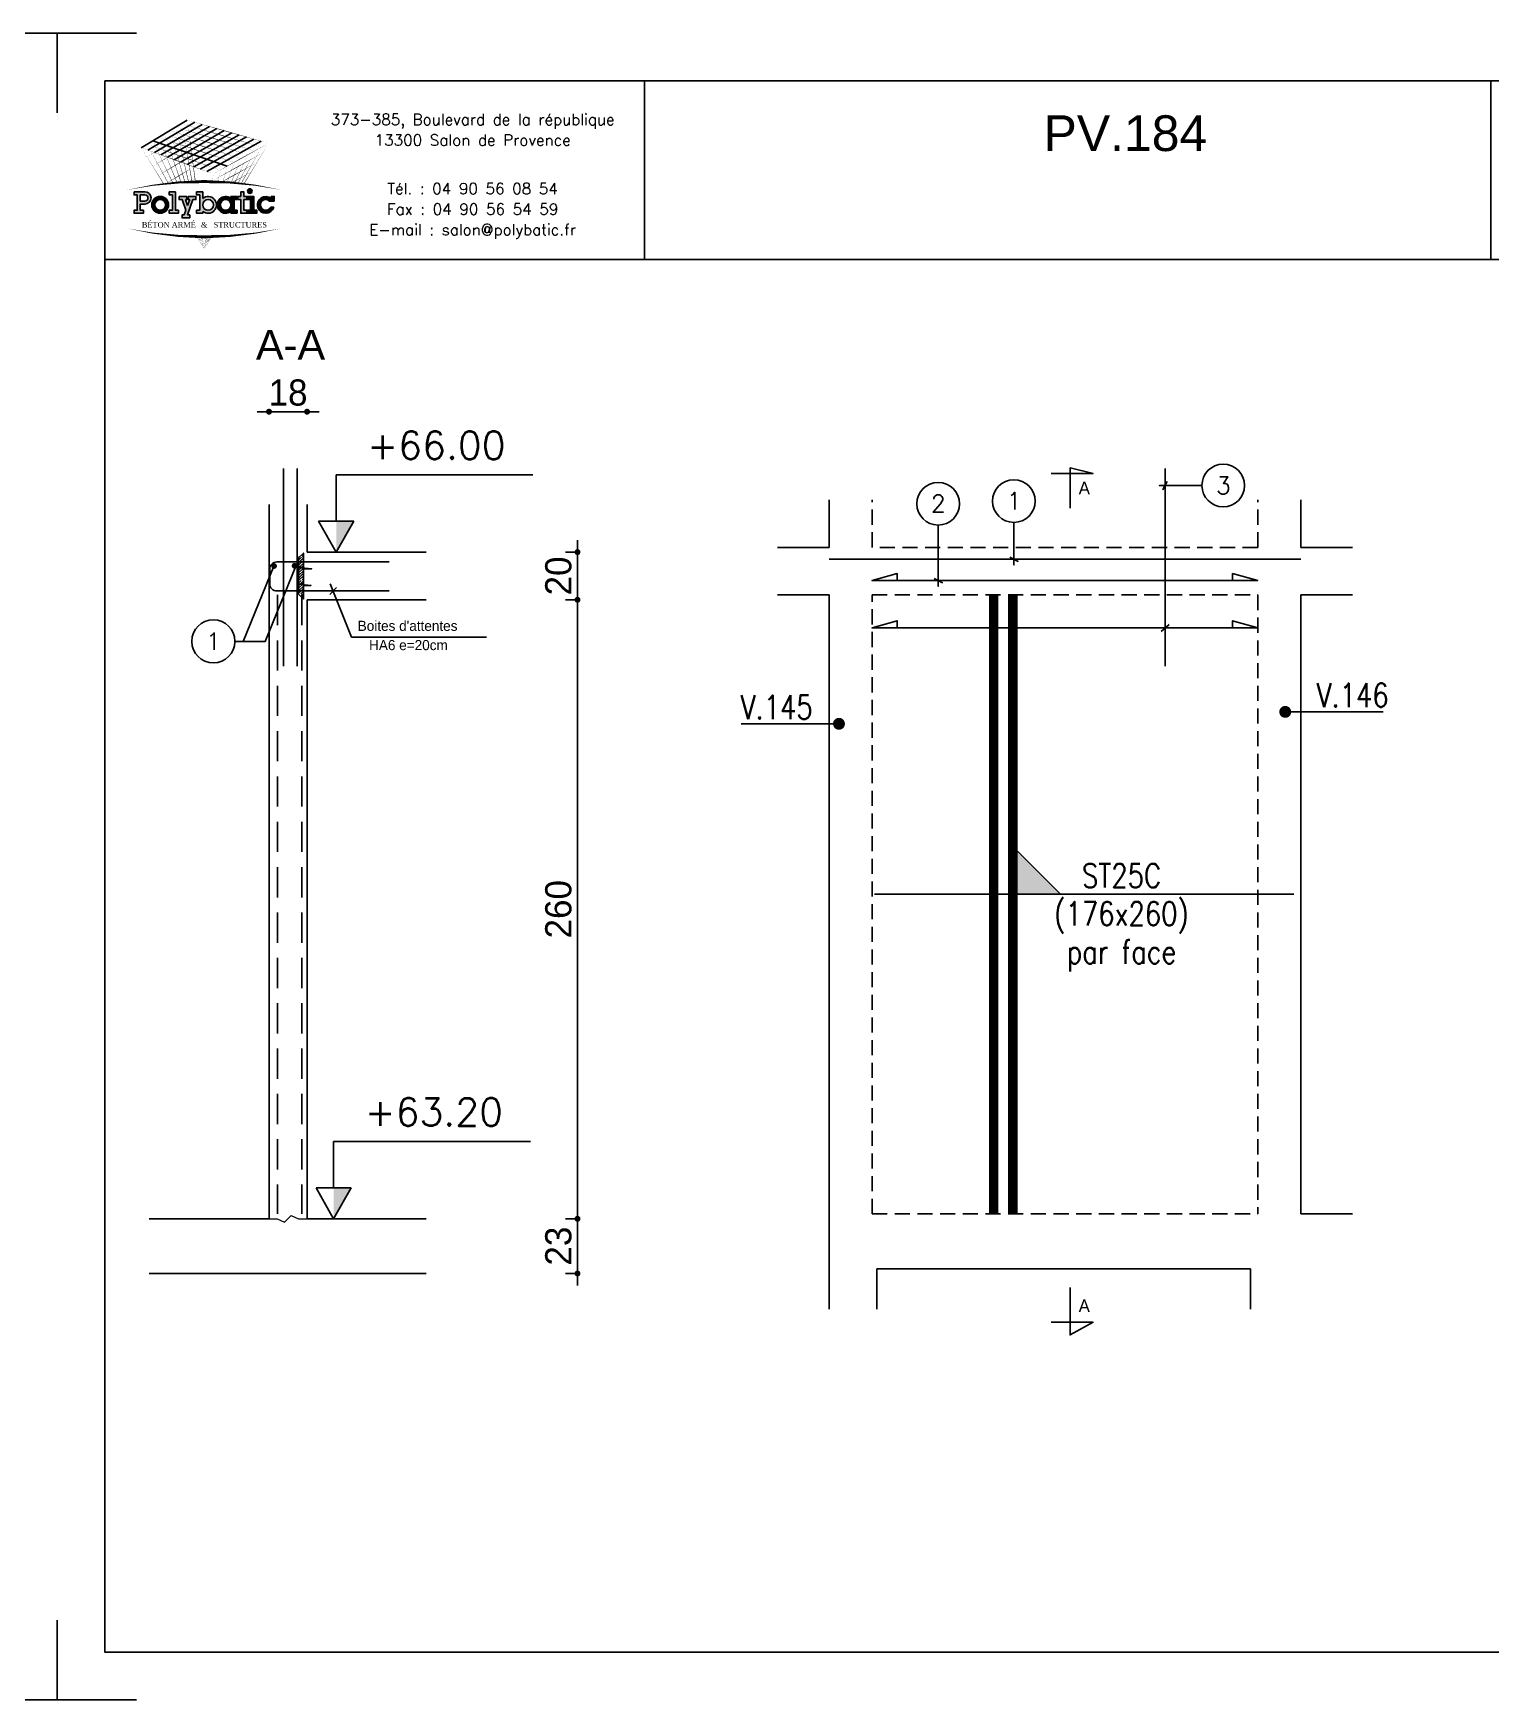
# Model space of a CAD drawing. Header units: metres. Extents: x -5618 to 118954, y -306 to 4637.
# Drawn here: x 95697 to 96309, y 894 to 1594 of the extents above; entities that cross this region are included whole.
import ezdxf
from ezdxf.enums import TextEntityAlignment as Align

# ---------------------------------------------------------------- set-up
doc = ezdxf.new("R2010")
doc.units = ezdxf.units.M
doc.linetypes.add('CACHE', pattern=[9.525, 6.35, -3.175])
doc.linetypes.add('CACHEX2', pattern=[19.05, 12.7, -6.35])
for name, color, linetype in [('COTATION', 1, 'Continuous'), ('GO-CARTOUCHE', 7, 'Continuous'), ('GO-FER-HA', 140, 'Continuous'), ('GO-TEXTE', 9, 'Continuous'), ('K_ENT_M_Building_V.76', 7, 'Continuous'), ('STR_COTATION', 1, 'Continuous'), ('STR_STA', 30, 'Continuous'), ('STR_TS', 22, 'Continuous'), ('STR_TS_TXT', 7, 'Continuous'), ('STR_VOI-POT', 6, 'Continuous')]:
    doc.layers.add(name, color=color, linetype=linetype)
doc.layers.add('Kofragna_forma', color=7, linetype='Continuous', lineweight=70)
doc.styles.add('ARIAL', font='ARIAL.TTF')
doc.styles.add('GrDimensions', font='simplex.shx')
doc.styles.add('Lucida', font='LSANSI.TTF')
doc.styles.add('POLYBATIC', font='TIMES.TTF')
doc.styles.add('schéma', font='simplex.shx')
doc.styles.add('TEXTE', font='romans.shx')
doc.styles.add('TEXTE TS', font='romans.shx', dxfattribs={"width": 0.7, "oblique": 15})
doc.styles.add('TEXTEBA', font='ARIAL.TTF')
doc.dimstyles.new('COUPE-20', dxfattribs={"dimscale": 0.5, "dimtxt": 22, "dimasz": 5, "dimexe": 0.05, "dimexo": 0, "dimgap": 5, "dimtad": 1, "dimdec": 0, "dimdsep": 46, "dimtxsty": 'Standard', "dimblk1": 'DOT', "dimblk2": 'DOT', "dimsah": 1, "dimcen": 0, "dimdle": 150, "dimclrd": 1, "dimclre": 1, "dimclrt": 7, "dimadec": 0, "dimazin": 0, "dimtfac": 1, "dimtdec": 0, "dimtix": 1, "dimtmove": 2, "dimatfit": 3, "dimldrblk": 'DOT', "dimfxl": 0, "dimtvp": 1, "dimtolj": 1, "dimtzin": 0, "dimarcsym": 0})

# ---------------------------------------------------------------- blocks, each defined once
blk = doc.blocks.new('A$C492E529B')
h = blk.add_hatch(color=256)
h.paths.add_polyline_path([(-1.983, 0.1), (-2.083, 0.1), (-2.083, 0.3), (-1.933, 0.3, 1), (-1.933, 0.7), (-2.283, 0.7), (-2.283, 0.6), (-2.183, 0.6), (-2.183, 0.1), (-2.283, 0.1), (-2.283, 0), (-1.983, 0)])
h.paths.add_polyline_path([(-2.083, 0.4), (-2.083, 0.6), (-1.933, 0.6, -1), (-1.933, 0.4)], flags=16)
h = blk.add_hatch(color=256)
h.paths.add_polyline_path([(-1.158, 0.275, 1), (-1.708, 0.275, 1)])
h.paths.add_polyline_path([(-1.608, 0.275, -1), (-1.258, 0.275, -1)], flags=16)
for color, points in [(256, [(-0.938, 0.7), (-1.138, 0.7), (-1.138, 0.6), (-1.038, 0.6), (-1.038, 0.1), (-1.138, 0.1), (-1.138, 0), (-0.838, 0), (-0.838, 0.1), (-0.938, 0.1)]), (256, [(-0.367, 0.45), (-0.268, 0.45), (-0.268, 0.55), (-0.523, 0.55), (-0.523, 0.45), (-0.473, 0.45), (-0.543, 0.253), (-0.612, 0.45), (-0.562, 0.45), (-0.562, 0.55), (-0.818, 0.55), (-0.818, 0.45), (-0.718, 0.45), (-0.595, 0.101), (-0.648, -0.05), (-0.718, -0.05), (-0.718, -0.15), (-0.468, -0.15), (-0.468, -0.05), (-0.543, -0.05)]), (256, [(1.393, 0.55), (1.292, 0.55), (1.292, 0.7), (1.193, 0.7), (1.193, 0.55), (1.093, 0.55), (1.093, 0.45), (1.193, 0.45), (1.193, 0), (1.393, 0), (1.393, 0.1), (1.292, 0.1), (1.292, 0.45), (1.393, 0.45)]), (140, [(1.413, 0.725, 1), (1.563, 0.725, 1)]), (256, [(1.613, 0.55), (1.413, 0.55), (1.413, 0.45), (1.513, 0.45), (1.513, 0.1), (1.413, 0.1), (1.413, 0), (1.712, 0), (1.712, 0.1), (1.613, 0.1)]), (256, [(2.13, 0.4), (2.283, 0.4), (2.283, 0.55), (2.183, 0.55), (2.183, 0.487, 3.359496), (2.272, 0.2), (2.166, 0.2, -3.125802)])]:
    blk.add_hatch(color=color).paths.add_polyline_path(points)
h = blk.add_hatch(color=256)
h.paths.add_polyline_path([(-0.047, 0.487), (-0.047, 0.7), (-0.248, 0.7), (-0.248, 0.6), (-0.147, 0.6), (-0.147, 0.1), (-0.248, 0.1), (-0.248, 0), (-0.047, 0), (-0.047, 0.063, 2.12132)])
h.paths.add_polyline_path([(-0.047, 0.275, -1), (0.303, 0.275, -1)], flags=16)
h = blk.add_hatch(color=256)
h.paths.add_polyline_path([(1.073, 0.1), (0.973, 0.1), (0.973, 0.45), (1.073, 0.45), (1.073, 0.55), (0.873, 0.55), (0.873, 0.487, 2.12132), (0.873, 0.063), (0.873, 0), (1.073, 0)])
h.paths.add_polyline_path([(0.523, 0.275, -1), (0.873, 0.275, -1)], flags=16)
for p, q in [((0.873, 0.55), (0.873, 0.487)), ((1.073, 0.55), (0.873, 0.55)), ((1.073, 0.45), (1.073, 0.55)), ((-0.595, 0.101), (-0.718, 0.45)), ((-0.648, -0.05), (-0.595, 0.101)), ((-0.543, 0.253), (-0.612, 0.45)), ((-0.543, -0.05), (-0.367, 0.45)), ((-0.543, 0.253), (-0.473, 0.45)), ((0.873, 0.063), (0.873, 0)), ((0.973, 0.1), (0.973, 0.45)), ((0.973, 0.45), (1.073, 0.45)), ((1.073, 0.1), (0.973, 0.1)), ((1.073, 0), (1.073, 0.1)), ((2.166, 0.2), (2.272, 0.2)), ((0.873, 0), (1.073, 0))]:
    blk.add_line(p, q)
for points in [[(-2.283, 0.7), (-1.933, 0.7)], [(-2.283, 0.7), (-2.283, 0.6), (-2.183, 0.6), (-2.183, 0.1), (-2.283, 0.1), (-2.283, 0), (-1.983, 0), (-1.983, 0.1), (-2.083, 0.1), (-2.083, 0.3), (-1.933, 0.3)], [(-2.083, 0.4), (-2.083, 0.6), (-1.933, 0.6)], [(-1.138, 0.7), (-0.938, 0.7), (-0.938, 0.1), (-0.838, 0.1), (-0.838, 0), (-1.138, 0), (-1.138, 0.1), (-1.038, 0.1), (-1.038, 0.6), (-1.138, 0.6), (-1.138, 0.7)], [(-0.818, 0.55), (-0.562, 0.55)], [(-0.818, 0.55), (-0.818, 0.45), (-0.718, 0.45)], [(-0.612, 0.45), (-0.562, 0.45), (-0.562, 0.55)], [(-0.523, 0.55), (-0.268, 0.55), (-0.268, 0.45), (-0.367, 0.45)], [(-0.473, 0.45), (-0.523, 0.45), (-0.523, 0.55)], [(-0.248, 0.7), (-0.248, 0.6), (-0.147, 0.6), (-0.147, 0.1), (-0.248, 0.1), (-0.248, 0), (-0.047, 0), (-0.047, 0.063)], [(-0.047, 0.487), (-0.047, 0.7), (-0.248, 0.7)], [(1.093, 0.55), (1.193, 0.55), (1.193, 0.7), (1.292, 0.7), (1.292, 0.55), (1.393, 0.55), (1.393, 0.45), (1.292, 0.45), (1.292, 0.1), (1.393, 0.1), (1.393, 0), (1.193, 0), (1.193, 0.45), (1.093, 0.45)], [(1.093, 0.45), (1.093, 0.55)], [(1.413, 0.45), (1.413, 0.55), (1.613, 0.55), (1.613, 0.1), (1.712, 0.1), (1.712, 0), (1.413, 0), (1.413, 0.1), (1.513, 0.1), (1.513, 0.45), (1.413, 0.45)], [(2.183, 0.487), (2.183, 0.55), (2.283, 0.55), (2.283, 0.4), (2.13, 0.4)], [(-2.083, 0.4), (-1.933, 0.4)], [(-0.648, -0.05), (-0.718, -0.05), (-0.718, -0.15), (-0.468, -0.15), (-0.468, -0.05), (-0.543, -0.05)]]:
    blk.add_lwpolyline(points)
for centre, radius in [((-1.433, 0.275), 0.275), ((-1.433, 0.275), 0.175), ((0.128, 0.275), 0.175), ((0.698, 0.275), 0.175)]:
    blk.add_circle(centre, radius)
at = {"color": 140}
blk.add_circle((1.488, 0.725), 0.075, dxfattribs=at)
for centre, radius, start, end in [((-1.933, 0.5), 0.2, 270, 90), ((-1.933, 0.5), 0.1, 270, 90), ((0.128, 0.275), 0.275, 230.4788, 129.5212), ((0.698, 0.275), 0.275, 50.4788, 309.5212), ((2.008, 0.275), 0.275, 50.4788, 344.1734), ((2.008, 0.275), 0.175, 45.5847, 334.6231)]:
    blk.add_arc(centre, radius, start, end)
blk = doc.blocks.new('POLYBATIC')
at = {"color": 140}
for p, q in [((-0.43, 3.281), (-1.602, 2.578)), ((-1.435, 2.518), (-0.241, 3.228)), ((-1.268, 2.457), (-0.053, 3.175)), ((0.135, 3.121), (-1.101, 2.397)), ((-0.934, 2.337), (0.323, 3.068)), ((-0.767, 2.276), (0.511, 3.015)), ((-1.309, 2.754), (0.586, 2.109)), ((0.7, 2.962), (-0.6, 2.216)), ((-0.433, 2.156), (0.888, 2.908)), ((1.076, 2.855), (-0.266, 2.095)), ((-0.099, 2.035), (1.264, 2.802)), ((1.452, 2.749), (0.067, 1.974))]:
    blk.add_line(p, q, dxfattribs=at)
for points in [[(-1.016, 2.93, 0.0156, 0, 0), (-0.43, 3.281, 0, 0, 0)], [(-0.391, 2.983, 0, 0.0156, 0), (-0.923, 2.663, 0, 0, 0)], [(0.122, 2.71, 0.0156, 0, 0), (-0.869, 3.018, 0, 0, 0)], [(-0.491, 1.706, 0.0136, 0, 0), (-0.869, 3.018, 0, 0, 0)], [(-0.838, 2.873, 0.0156, 0, 0), (-0.241, 3.228, 0, 0, 0)], [(0.283, 2.803, 0.0156, 0, 0), (-0.723, 3.105, 0, 0, 0)], [(-0.398, 1.71, 0.014, 0, 0), (-0.723, 3.105, 0, 0, 0)], [(-0.661, 2.816, 0.0156, 0, 0), (-0.053, 3.175, 0, 0, 0)], [(0.444, 2.896, 0.0156, 0, 0), (-0.576, 3.193, 0, 0, 0)], [(-0.309, 1.714, 0.0145, 0, 0), (-0.576, 3.193, 0, 0, 0)], [(-0.483, 2.759, 0.0156, 0, 0), (0.135, 3.121, 0, 0, 0)], [(0.605, 2.988, 0.0156, 0, 0), (-0.43, 3.281, 0, 0, 0)], [(-0.225, 1.716, 0.0149, 0, 0), (-0.43, 3.281, 0, 0, 0)], [(-0.305, 2.702, 0.0156, 0, 0), (0.323, 3.068, 0, 0, 0)], [(-0.128, 2.646, 0.0156, 0, 0), (0.511, 3.015, 0, 0, 0)], [(1.641, 2.695, 0, 0.0156, 0), (0.605, 2.988, 0, 0, 0)], [(-1.602, 2.578, 0, 0.0156, 0), (-1.016, 2.93, 0, 0, 0)], [(-0.684, 2.246, 0.0156, 0, 0), (-1.602, 2.578, 0, 0, 0)], [(-1.031, 1.66, 0.0111, 0, 0), (-1.602, 2.578, 0, 0, 0)], [(-1.456, 2.344, 0, 0.0156, 0), (-0.923, 2.663, 0, 0, 0)], [(-0.522, 2.339, 0.0156, 0, 0), (-1.455, 2.666, 0, 0, 0)], [(-0.913, 1.673, 0.0116, 0, 0), (-1.455, 2.666, 0, 0, 0)], [(-1.435, 2.518, 0, 0.0156, 0), (-0.838, 2.873, 0, 0, 0)], [(-0.361, 2.432, 0.0156, 0, 0), (-1.309, 2.754, 0, 0, 0)], [(-0.8, 1.684, 0.0121, 0, 0), (-1.309, 2.754, 0, 0, 0)], [(-1.268, 2.457, 0, 0.0156, 0), (-0.661, 2.816, 0, 0, 0)], [(-0.2, 2.524, 0.0156, 0, 0), (-1.162, 2.842, 0, 0, 0)], [(-0.692, 1.693, 0.0126, 0, 0), (-1.162, 2.842, 0, 0, 0)], [(-1.101, 2.397, 0, 0.0156, 0), (-0.483, 2.759, 0, 0, 0)], [(-0.039, 2.617, 0.0156, 0, 0), (-1.016, 2.93, 0, 0, 0)], [(-0.589, 1.7, 0.0131, 0, 0), (-1.016, 2.93, 0, 0, 0)], [(-0.934, 2.337, 0, 0.0156, 0), (-0.305, 2.702, 0, 0, 0)], [(-0.352, 2.685, 0, 0.0156, 0), (-0.831, 2.397, 0, 0, 0)], [(-0.767, 2.276, 0, 0.0156, 0), (-0.128, 2.646, 0, 0, 0)], [(-0.6, 2.216, 0, 0.0156, 0), (0.05, 2.589, 0, 0, 0)], [(0.937, 2.305, 0, 0.0156, 0), (-0.039, 2.617, 0, 0, 0)], [(0.05, 2.589, 0.0156, 0, 0), (0.7, 2.962, 0, 0, 0)], [(1.113, 2.402, 0, 0.0156, 0), (0.122, 2.71, 0, 0, 0)], [(0.227, 2.532, 0.0156, 0, 0), (0.888, 2.908, 0, 0, 0)], [(1.289, 2.5, 0, 0.0156, 0), (0.283, 2.803, 0, 0, 0)], [(0.405, 2.475, 0.0156, 0, 0), (1.076, 2.855, 0, 0, 0)], [(1.465, 2.598, 0, 0.0156, 0), (0.444, 2.896, 0, 0, 0)], [(0.582, 2.418, 0.0156, 0, 0), (1.264, 2.802, 0, 0, 0)], [(0.76, 2.362, 0.0156, 0, 0), (1.452, 2.749, 0, 0, 0)], [(0.937, 2.305, 0.0156, 0, 0), (1.641, 2.695, 0, 0, 0)], [(0.942, 1.67, 0.0112, 0, 0), (1.465, 2.598, 0, 0, 0)], [(1.012, 1.663, 0.012, 0, 0), (1.641, 2.695, 0, 0, 0)], [(-1.31, 2.109, 0, 0.0156, 0), (-0.831, 2.397, 0, 0, 0)], [(-1.165, 1.875, 0, 0.0156, 0), (-0.739, 2.131, 0, 0, 0)], [(-0.312, 2.386, 0, 0.0156, 0), (-0.739, 2.131, 0, 0, 0)], [(0.234, 1.914, 0, 0.0156, 0), (-0.684, 2.246, 0, 0, 0)], [(0.41, 2.012, 0, 0.0156, 0), (-0.522, 2.339, 0, 0, 0)], [(-0.433, 2.156, 0, 0.0156, 0), (0.227, 2.532, 0, 0, 0)], [(0.586, 2.109, 0, 0.0156, 0), (-0.361, 2.432, 0, 0, 0)], [(-0.266, 2.095, 0, 0.0156, 0), (0.405, 2.475, 0, 0, 0)], [(0.762, 2.207, 0, 0.0156, 0), (-0.2, 2.524, 0, 0, 0)], [(-0.099, 2.035, 0, 0.0156, 0), (0.582, 2.418, 0, 0, 0)], [(0.067, 1.974, 0, 0.0156, 0), (0.76, 2.362, 0, 0, 0)], [(0.234, 1.914, 0, 0.0156, 0), (0.937, 2.305, 0, 0, 0)], [(0.587, 1.7, 0.00718, 0, 0), (0.762, 2.207, 0, 0, 0)], [(0.689, 1.693, 0.0083, 0, 0), (0.937, 2.305, 0, 0, 0)], [(0.765, 1.884, 0.0156, 0, 0), (1.342, 2.205, 0, 0, 0)], [(0.781, 1.685, 0.00933, 0, 0), (1.113, 2.402, 0, 0, 0)], [(0.852, 2.095, 0.0156, 0, 0), (1.491, 2.45, 0, 0, 0)], [(0.865, 1.678, 0.0103, 0, 0), (1.289, 2.5, 0, 0, 0)], [(-1.953, 1.508, 0, 0.0781, -0.053843), (0, 1.719, 0, 0, 0)], [(-1.019, 1.641, 0, 0.0156, 0), (-0.646, 1.864, 0, 0, 0)], [(-0.273, 2.088, 0, 0.0156, 0), (-0.646, 1.864, 0, 0, 0)], [(-0.234, 1.79, 0, 0.00638, 0), (-0.365, 1.711, 0, 0.00638, 0)], [(1.953, 1.508, 0, 0.0781, 0.053843), (0, 1.719, 0, 0, 0)], [(0.213, 1.74, 0, 0.0156, 0), (0.852, 2.095, 0, 0, 0)], [(0.21, 1.716, 0.00323, 0, 0), (0.234, 1.914, 0, 0, 0)], [(0.349, 1.712, 0.00465, 0, 0), (0.41, 2.012, 0, 0, 0)], [(0.447, 1.708, 0.00693, 0.0156, 0), (0.767, 1.886, 0, 0, 0)], [(0.474, 1.706, 0.00597, 0, 0), (0.586, 2.109, 0, 0, 0)], [(0.68, 1.675, 0.0156, 0, 0), (1.193, 1.96, 0, 0, 0)], [(0.96, 1.668, 0.00293, 0, 0), (1.044, 1.715, 0, 0, 0)], [(-1.953, 0.523, 0, 0.0781, 0.053843), (0, 0.312, 0, 0, 0)], [(1.953, 0.523, 0, 0.0781, -0.053843), (0, 0.312, 0, 0, 0)], [(0, 0, 0, 0.00381, 0), (-0.195, 0.315, 0, 0.00381, 0)], [(0, 0, 0, 0.00368, 0), (-0.171, 0.314, 0, 0.00368, 0)], [(0, 0, 0, 0.00356, 0), (-0.149, 0.314, 0, 0.00356, 0)], [(0, 0, 0, 0.00345, 0), (-0.128, 0.313, 0, 0.00345, 0)], [(0, 0, 0, 0.00334, 0), (-0.109, 0.313, 0, 0.00334, 0)], [(0, 0, 0, 0.00324, 0), (-0.09, 0.313, 0, 0.00324, 0)], [(0, 0, 0, 0.00315, 0), (-0.073, 0.313, 0, 0.00315, 0)], [(0, 0, 0, 0.00306, 0), (-0.056, 0.313, 0, 0.00306, 0)], [(0, 0, 0, 0.00306, 0), (-0.056, 0.313, 0, 0.00306, 0)], [(0, 0, 0, 0.00298, 0), (-0.041, 0.313, 0, 0.00298, 0)], [(0, 0, 0, 0.0051, 0), (0.038, 0.313, 0, 0.0051, 0)], [(0, 0, 0, 0.00425, 0), (0.127, 0.313, 0, 0.00425, 0)], [(0, 0, 0, 0.00408, 0), (0.145, 0.314, 0, 0.00408, 0)], [(0, 0, 0, 0.00392, 0), (0.162, 0.314, 0, 0.00392, 0)], [(0, 0, 0, 0.00378, 0), (0.177, 0.314, 0, 0.00378, 0)], [(0, 0, 0, 0.00365, 0), (0.191, 0.315, 0, 0.00365, 0)], [(0, 0, 0, 0.00486, 0), (0.064, 0.313, 0, 0.00486, 0)], [(0, 0, 0, 0.00464, 0), (0.087, 0.313, 0, 0.00464, 0)], [(0, 0, 0, 0.00443, 0), (0.108, 0.313, 0, 0.00443, 0)]]:
    blk.add_lwpolyline(points, format="xyseb", dxfattribs=at)
at = {"color": 5, "xscale": 0.78125, "yscale": 0.78125, "zscale": 0.78125}
blk.add_blockref('A$C492E529B', (0, 0.91), dxfattribs=at)
at = {"lineweight": 60, "style": 'POLYBATIC'}
for s, p in [('BÉTON ARMÉ', (-1.587, 0.547)), ('STRUCTURES', (0.24, 0.547))]:
    blk.add_text(s, height=0.1406, dxfattribs=at).set_placement(p)
at = {"color": 140, "style": 'POLYBATIC'}
blk.add_text('&', height=0.141, dxfattribs=at).set_placement((0, 0.547), align=Align.CENTER)
blk = doc.blocks.new('ime')
at = {"layer": 'COTATION', "const_width": 2.5}
blk.add_lwpolyline([(1.25, 0, -1), (-1.25, 0, -1)], format="xyb", close=True, dxfattribs=at)
at = {"layer": 'COTATION'}
blk.add_lwpolyline([(41.09, 0), (0, 0)], dxfattribs=at)
at = {"layer": 'COTATION', "color": 7, "style": 'TEXTE TS', "width": 0.8}
blk.add_attdef('NAME', (9.08, 2), '', height=10, dxfattribs=at)
blk = doc.blocks.new('_DOT')
at = {"color": 0, "linetype": 'ByBlock'}
blk.add_line((-0.5, 0), (-1, 0), dxfattribs=at)
at = {"color": 0, "linetype": 'ByBlock', "const_width": 0.5}
blk.add_lwpolyline([(-0.25, 0, 1), (0.25, 0, 1)], format="xyb", close=True, dxfattribs=at)
blk = doc.blocks.new('*D1252')
at = {"layer": 'COTATION', "color": 1, "lineweight": -2, "ltscale": 4.5}
for p, q in [((95925.24, 1098.29), (95925.24, 1100.79)), ((95920.24, 1095.79), (95925.26, 1095.79)), ((95925.24, 1072.79), (95925.24, 1095.79)), ((95920.24, 1072.79), (95925.26, 1072.79)), ((95925.24, 1070.29), (95925.24, 1067.79))]:
    blk.add_line(p, q, dxfattribs=at)
at = {"layer": 'DEFPOINTS', "color": 0, "lineweight": -3, "ltscale": 4.5}
for p in [(95861.67, 1095.79), (95925.24, 1095.79), (95861.67, 1072.79)]:
    blk.add_point(p, dxfattribs=at)
at = {"layer": 'COTATION', "color": 1, "lineweight": -2, "ltscale": 4.5, "xscale": 2.5, "yscale": 2.5, "zscale": 2.5}
for p, rotation in [((95925.24, 1095.79), 270), ((95925.24, 1072.79), 90)]:
    blk.add_blockref('_DOT', p, dxfattribs=dict(at, rotation=rotation))
at = {"layer": 'COTATION', "color": 7, "lineweight": -3, "ltscale": 4.5, "insert": (95917.24, 1084.29), "char_height": 11, "attachment_point": 5, "rotation": 90}
blk.add_mtext('\\A1;23', dxfattribs=at)
blk = doc.blocks.new('*D1253')
at = {"layer": 'COTATION', "color": 1, "lineweight": -2, "ltscale": 4.5}
for p, q in [((95920.24, 1355.79), (95925.26, 1355.79)), ((95925.24, 1098.29), (95925.24, 1353.29)), ((95920.24, 1095.79), (95925.26, 1095.79))]:
    blk.add_line(p, q, dxfattribs=at)
at = {"layer": 'DEFPOINTS', "color": 0, "lineweight": -3, "ltscale": 4.5}
for p in [(95861.67, 1355.79), (95925.24, 1355.79), (95861.67, 1095.79)]:
    blk.add_point(p, dxfattribs=at)
at = {"layer": 'COTATION', "color": 1, "lineweight": -2, "ltscale": 4.5, "xscale": 2.5, "yscale": 2.5, "zscale": 2.5}
for p, rotation in [((95925.24, 1355.79), 90), ((95925.24, 1095.79), 270)]:
    blk.add_blockref('_DOT', p, dxfattribs=dict(at, rotation=rotation))
at = {"layer": 'COTATION', "color": 7, "lineweight": -3, "ltscale": 4.5, "insert": (95917.24, 1225.79), "char_height": 11, "attachment_point": 5, "rotation": 90}
blk.add_mtext('\\A1;260', dxfattribs=at)
blk = doc.blocks.new('*D1254')
at = {"layer": 'COTATION', "color": 1, "lineweight": -2, "ltscale": 4.5}
for p, q in [((95925.24, 1378.29), (95925.24, 1380.79)), ((95920.24, 1375.79), (95925.26, 1375.79)), ((95925.24, 1355.79), (95925.24, 1375.79)), ((95920.24, 1355.79), (95925.26, 1355.79)), ((95925.24, 1353.29), (95925.24, 1350.79))]:
    blk.add_line(p, q, dxfattribs=at)
at = {"layer": 'DEFPOINTS', "color": 0, "lineweight": -3, "ltscale": 4.5}
for p in [(95861.67, 1375.79), (95925.24, 1375.79), (95861.67, 1355.79)]:
    blk.add_point(p, dxfattribs=at)
at = {"layer": 'COTATION', "color": 1, "lineweight": -2, "ltscale": 4.5, "xscale": 2.5, "yscale": 2.5, "zscale": 2.5}
for p, rotation in [((95925.24, 1375.79), 270), ((95925.24, 1355.79), 90)]:
    blk.add_blockref('_DOT', p, dxfattribs=dict(at, rotation=rotation))
at = {"layer": 'COTATION', "color": 7, "lineweight": -3, "ltscale": 4.5, "insert": (95917.24, 1365.79), "char_height": 11, "attachment_point": 5, "rotation": 90}
blk.add_mtext('\\A1;20', dxfattribs=at)
blk = doc.blocks.new('stab')
at = {"layer": 'STR_STA'}
h = blk.add_hatch(dxfattribs=at)
h.set_pattern_fill('ANSI31', color=9, scale=6.075, angle=-540, style=0)
h.set_pattern_definition([(315, (-54992.6584, 395894.73794), (-0.536959212, -0.536959212), [])])
h.paths.add_polyline_path([(8.55, 0), (6.53, -2.03), (4.9, -2.03), (4.9, 0)])
h.paths.add_polyline_path([(4.9, 0), (4.9, -2.03), (1.75, -2.03), (1.95, 0)])
h.paths.add_polyline_path([(1.41, 0), (1.73, -2.03), (-8.03, -2.03), (-7.82, 0)])
h.paths.add_polyline_path([(-8.11, -1.56), (-9.67, 0), (-8.25, 0)])
at = {"layer": 'STR_STA', "color": 1}
blk.add_lwpolyline([(-5.93, 36.01), (-5.93, 0.57), (-5.93, -11.07, 0.414214), (-2.89, -14.1), (3.18, -14.1, 0.414214), (6.22, -11.07), (6.22, 36.01)], format="xyb", dxfattribs=at)
blk.add_lwpolyline([(-7.65, -2.03), (-9.67, 0), (9.67, 0), (7.65, -2.03)], close=True, dxfattribs=at)
blk.add_lwpolyline([(-3.88, 0), (-3.68, -2.22), (-3.09, 3.47), (-3.09, 0), (3.09, 0), (3.42, -2.09), (3.94, 3.21), (3.94, 0)], dxfattribs=at)
at = {"layer": 'STR_STA', "color": 6, "linetype": 'Continuous', "const_width": 1.2}
for points in [[(-3.75, -3.69, -1), (-4.95, -3.69, -1)], [(-3.64, -12.3, -1), (-4.84, -12.3, -1)]]:
    blk.add_lwpolyline(points, format="xyb", close=True, dxfattribs=at)
blk = doc.blocks.new('*D1255')
at = {"layer": 'DEFPOINTS', "color": 0, "lineweight": -3, "ltscale": 4.5}
for p in [(95811.67, 1434.77), (95795.67, 1395.79, 187.69), (95811.67, 1395.79, 187.69)]:
    blk.add_point(p, dxfattribs=at)
at = {"layer": 'STR_COTATION', "color": 1, "lineweight": -2, "ltscale": 4.5}
for p, q in [((95793.17, 1434.77), (95790.67, 1434.77)), ((95795.67, 1434.78), (95795.67, 1434.8)), ((95795.67, 1434.77), (95811.67, 1434.77)), ((95811.67, 1434.78), (95811.67, 1434.8)), ((95814.17, 1434.77), (95816.67, 1434.77))]:
    blk.add_line(p, q, dxfattribs=at)
at = {"layer": 'STR_COTATION', "color": 1, "lineweight": -2, "ltscale": 4.5, "xscale": 2.5, "yscale": 2.5, "zscale": 2.5}
blk.add_blockref('_DOT', (95795.67, 1434.77), dxfattribs=at)
at = {"layer": 'STR_COTATION', "color": 1, "lineweight": -2, "ltscale": 4.5, "xscale": 2.5, "yscale": 2.5, "zscale": 2.5, "rotation": 180}
blk.add_blockref('_DOT', (95811.67, 1434.77), dxfattribs=at)
at = {"layer": 'STR_COTATION', "color": 7, "lineweight": -3, "ltscale": 4.5, "insert": (95803.67, 1442.77), "char_height": 11, "attachment_point": 5}
blk.add_mtext('\\A1;18', dxfattribs=at)
blk = doc.blocks.new('mrega')
at = {"layer": 'STR_TS_TXT', "style": 'TEXTE TS', "width": 0.8}
for tag, p in [('ST10', (14.48, 0)), ('DIM', (14.48, -16)), ('NOTE', (14.48, -32))]:
    blk.add_attdef(tag, text='', height=10, dxfattribs=at).set_placement(p, align=Align.CENTER)
blk = doc.blocks.new('A$C6F247267')
blk.add_hatch(color=256).paths.add_polyline_path([(0, -0.2), (-0.2, 0), (0, 0)])
blk.add_lwpolyline([(-0.2, 0), (0, 0), (0, -0.2), (-0.2, 0)])

msp = doc.modelspace()

# ---------------------------------------------------------------- linework, layer by layer
msp.add_line((96308.77, 1573.71), (96308.77, 1498.77))
at = {"color": 7, "linetype": 'Continuous', "lineweight": -3}
for p, q in [((95816.5, 1388.79, 187.69), (95831.25, 1388.79, 187.69)), ((95823.88, 1375.79, 187.69), (95816.5, 1388.79, 187.69)), ((95816.5, 1388.79, 187.69), (95831.25, 1388.79, 187.69)), ((95823.88, 1375.79, 187.69), (95816.5, 1388.79, 187.69)), ((95823.88, 1375.79, 187.69), (95831.25, 1388.79, 187.69)), ((95823.88, 1375.79, 187.69), (95831.25, 1388.79, 187.69)), ((95815.44, 1108.79, 187.69), (95830.19, 1108.79, 187.69)), ((95822.82, 1095.79, 187.69), (95815.44, 1108.79, 187.69)), ((95815.44, 1108.79, 187.69), (95830.19, 1108.79, 187.69)), ((95822.82, 1095.79, 187.69), (95815.44, 1108.79, 187.69)), ((95822.82, 1095.79, 187.69), (95830.19, 1108.79, 187.69)), ((95822.82, 1095.79, 187.69), (95830.19, 1108.79, 187.69))]:
    msp.add_line(p, q, dxfattribs=at)
for points in [[(95673.36, 1593.71), (95706.69, 1593.71), (95706.69, 1560.38)], [(95706.69, 1560.38), (95706.69, 1593.71), (95740.02, 1593.71)], [(95953.33, 1573.71), (95953.33, 1498.77)], [(96676.59, 1498.77), (95726.68, 1498.77)], [(95706.69, 927.11), (95706.69, 893.78), (95673.36, 893.78)], [(95706.69, 927.11), (95706.69, 893.78), (95740.02, 893.78)]]:
    msp.add_lwpolyline(points)
msp.add_lwpolyline([(95726.68, 1573.71), (95726.68, 913.78), (96676.59, 913.78), (96676.59, 1573.71)], close=True)
at = {"lineweight": 18, "elevation": 187.69}
msp.add_lwpolyline([(95795.67, 1095.79), (95799.14, 1095.79), (95802.16, 1094.36), (95804.91, 1097.13), (95808.07, 1095.79), (95811.67, 1095.79)], dxfattribs=at)
at = {"color": 7, "linetype": 'Continuous', "lineweight": -3}
for points in [[(95831.25, 1388.79, 187.69), (95823.88, 1375.79, 187.69), (95823.88, 1388.76, 187.69)], [(95831.25, 1388.79, 187.69), (95823.88, 1375.79, 187.69), (95823.88, 1388.76, 187.69)], [(95830.19, 1108.79, 187.69), (95822.82, 1095.79, 187.69), (95822.82, 1108.75, 187.69)], [(95830.19, 1108.79, 187.69), (95822.82, 1095.79, 187.69), (95822.82, 1108.75, 187.69)]]:
    msp.add_solid(points, dxfattribs=at)
at = {"layer": 'COTATION'}
msp.add_line((96170.34, 1342.49, 281.53), (96173.69, 1345.44, 281.53), dxfattribs=at)
at = {"layer": 'COTATION', "elevation": 281.53}
for points in [[(96200.38, 1363.81), (96200.38, 1366.81), (96210.93, 1363.81), (96048.98, 1363.81), (96059.54, 1366.81), (96059.54, 1363.81)], [(96200.38, 1343.97), (96200.38, 1346.97), (96210.93, 1343.97), (96048.98, 1343.97), (96059.54, 1346.97), (96059.54, 1343.97)]]:
    msp.add_lwpolyline(points, dxfattribs=at)
at = {"layer": 'GO-CARTOUCHE', "color": 2, "ltscale": 3}
msp.add_line((95823.97, 1360.98, 187.69), (95821.16, 1358.01, 187.69), dxfattribs=at)
at = {"layer": 'GO-CARTOUCHE', "color": 2, "ltscale": 3, "elevation": 187.69}
msp.add_lwpolyline([(95821.37, 1362.49), (95830.33, 1340.08), (95887.03, 1340.08)], dxfattribs=at)
at = {"layer": 'GO-FER-HA', "elevation": 281.53}
for points in [[(96187.48, 1403.84, -512.322006), (96187.48, 1403.77), (96169.61, 1403.77), (96172.01, 1403.77), (96171.12, 1402.07), (96172.91, 1405.47)], [(96076.7, 1387.15, -512.322006), (96076.77, 1387.15), (96076.77, 1361.41), (96076.77, 1363.81), (96078.47, 1362.91), (96075.07, 1364.71)], [(96108.48, 1388.26, -512.322006), (96108.55, 1388.26), (96108.55, 1370.39), (96108.55, 1372.79), (96110.25, 1371.9), (96106.85, 1373.69)]]:
    msp.add_lwpolyline(points, format="xyb", dxfattribs=at)
at = {"layer": 'GO-FER-HA', "elevation": 187.69}
for points in [[(95806.98, 1369.96), (95794.1, 1338.32), (95781.36, 1338.32)], [(95797.64, 1369.96), (95784.76, 1338.32), (95781.36, 1338.32)]]:
    msp.add_lwpolyline(points, dxfattribs=at)
at = {"layer": 'GO-FER-HA'}
msp.add_circle((95772.3, 1338.32, 187.69), 9.06, dxfattribs=at)
at = {"layer": 'GO-TEXTE', "elevation": 281.53, "flags": 128}
for points in [[(96124.14, 1408.86), (96141.79, 1408.85), (96132.12, 1411.14), (96132.11, 1394.22)], [(96124.12, 1052.28), (96141.77, 1052.28), (96132.09, 1047), (96132.09, 1066.92)]]:
    msp.add_lwpolyline(points, dxfattribs=at)
at = {"layer": 'K_ENT_M_Building_V.76', "color": 30, "linetype": 'Continuous', "lineweight": -3}
for p, q in [((95823.88, 1388.79, 187.69), (95823.88, 1408.29, 187.69)), ((95823.88, 1408.29, 187.69), (95830.38, 1408.29, 187.69)), ((95823.88, 1388.79, 187.69), (95823.88, 1408.29, 187.69)), ((95823.88, 1408.29, 187.69), (95830.38, 1408.29, 187.69)), ((95830.38, 1408.29, 187.69), (95906.52, 1408.29, 187.69)), ((95830.38, 1408.29, 187.69), (95906.52, 1408.29, 187.69)), ((95822.82, 1108.79, 187.69), (95822.82, 1128.29, 187.69)), ((95822.82, 1128.29, 187.69), (95829.32, 1128.29, 187.69)), ((95822.82, 1108.79, 187.69), (95822.82, 1128.29, 187.69)), ((95822.82, 1128.29, 187.69), (95829.32, 1128.29, 187.69)), ((95829.32, 1128.29, 187.69), (95905.46, 1128.29, 187.69)), ((95829.32, 1128.29, 187.69), (95905.46, 1128.29, 187.69))]:
    msp.add_line(p, q, dxfattribs=at)
at = {"layer": 'Kofragna_forma', "color": 4, "lineweight": -3}
for p, q in [((95795.67, 1395.79, 187.69), (95795.67, 1095.79, 187.69)), ((95811.67, 1375.79, 187.69), (95811.67, 1395.79, 187.69)), ((96030.98, 1397.79, 281.53), (96030.98, 1377.79, 281.53)), ((96229.03, 1377.79, 281.53), (96229.03, 1397.79, 281.53)), ((95861.67, 1375.79, 187.69), (95811.67, 1375.79, 187.69)), ((96030.98, 1377.79, 281.53), (96009.19, 1377.79, 281.53)), ((96229.03, 1377.79, 281.53), (96250.73, 1377.79, 281.53)), ((95811.67, 1095.79, 187.69), (95811.67, 1355.79, 187.69)), ((95811.67, 1355.79, 187.69), (95861.67, 1355.79, 187.69)), ((96030.98, 1357.79, 281.53), (96009.19, 1357.79, 281.53)), ((96030.98, 1357.79, 281.53), (96030.98, 1158.79, 281.53)), ((96229.03, 1097.79, 281.53), (96229.03, 1357.79, 281.53)), ((96229.03, 1357.79, 281.53), (96250.73, 1357.79, 281.53)), ((96030.98, 1158.79, 281.53), (96030.98, 1057.79, 281.53)), ((95795.67, 1095.79, 187.69), (95745.4, 1095.79, 187.69)), ((95811.67, 1095.79, 187.69), (95861.67, 1095.79, 187.69)), ((96229.03, 1097.79, 281.53), (96250.73, 1097.79, 281.53)), ((95811.58, 1072.79, 187.69), (95745.4, 1072.79, 187.69)), ((95811.58, 1072.79, 187.69), (95861.67, 1072.79, 187.69)), ((96050.98, 1074.79, 281.53), (96207.93, 1074.79, 281.53)), ((96050.98, 1074.79, 281.53), (96050.98, 1057.79, 281.53)), ((96207.93, 1074.79, 281.53), (96207.93, 1057.79, 281.53))]:
    msp.add_line(p, q, dxfattribs=at)
at = {"layer": 'Kofragna_forma', "linetype": 'CACHE', "lineweight": -3}
for p, q in [((96048.98, 1377.79, 281.53), (96048.98, 1397.79, 281.53)), ((96210.93, 1377.79, 281.53), (96210.93, 1397.79, 281.53)), ((96210.93, 1377.79, 281.53), (96048.98, 1377.79, 281.53)), ((96048.98, 1097.79, 281.53), (96048.98, 1357.79, 281.53)), ((96048.98, 1357.79, 281.53), (96210.93, 1357.79, 281.53)), ((96210.93, 1357.79, 281.53), (96210.93, 1097.79, 281.53)), ((96048.98, 1097.79, 281.53), (96210.93, 1097.79, 281.53))]:
    msp.add_line(p, q, dxfattribs=at)
at = {"layer": 'STR_TS', "color": 3}
msp.add_line((96049.98, 1232.1, 281.53), (96226.03, 1232.1, 281.53), dxfattribs=at)
at = {"layer": 'STR_TS', "linetype": 'ByBlock', "ltscale": 2, "const_width": 4, "elevation": 281.53}
msp.add_lwpolyline([(96100.02, 1097.79), (96100.02, 1357.79)], dxfattribs=at)
at = {"layer": 'STR_TS', "linetype": 'CACHE', "ltscale": 2, "const_width": 4, "elevation": 281.53}
msp.add_lwpolyline([(96108.07, 1097.79), (96108.07, 1357.79)], dxfattribs=at)
at = {"layer": 'STR_VOI-POT', "color": 3}
for p, q in [((95801.76, 1410.96, 281.53), (95801.76, 1327.96, 281.53)), ((95807.49, 1410.96, 281.53), (95807.49, 1327.96, 281.53))]:
    msp.add_line(p, q, dxfattribs=at)
at = {"layer": 'STR_VOI-POT'}
for p, q in [((96172.01, 1410.96, 281.53), (96172.01, 1327.96, 281.53)), ((96030.98, 1372.79, 281.53), (96229.03, 1372.79, 281.53))]:
    msp.add_line(p, q, dxfattribs=at)
at = {"layer": 'STR_VOI-POT', "color": 1, "linetype": 'CACHEX2', "elevation": 281.53}
for points in [[(95799.17, 1357.79), (95799.17, 1097.79)], [(95809.44, 1357.79), (95809.44, 1097.79)]]:
    msp.add_lwpolyline(points, dxfattribs=at)

# ---------------------------------------------------------------- block references
at = {"xscale": 16.49835000000894, "yscale": 16.49834999989253, "zscale": 16.49835000000003}
msp.add_blockref('POLYBATIC', (95768.45, 1503.09), dxfattribs=at)
at = {"layer": 'COTATION'}
ref = msp.add_blockref('ime', (96222.49, 1308.69, 281.53), dxfattribs=at)
ref.add_attrib('NAME', 'V.146', (96235.76, 1310.69, 281.53), dxfattribs={"color": 7, "height": 10, "style": 'TEXTE TS', "width": 0.8})
ref = msp.add_blockref('ime', (96035.05, 1303.69, 281.53), dxfattribs=dict(at, xscale=-1))
ref.add_attrib('NAME', 'V.145', (95993.84, 1305.69, 281.53), dxfattribs={"color": 7, "height": 10, "style": 'TEXTE TS', "width": 0.8})
at = {"layer": 'STR_STA', "zscale": 0.001000000000004775, "rotation": 270}
msp.add_blockref('stab', (95810.09, 1365.72, 187.69), dxfattribs=at)
at = {"layer": 'STR_TS', "xscale": 100, "yscale": 100, "zscale": 100, "rotation": 180}
msp.add_blockref('A$C6F247267', (96108.07, 1232.1, 304.07), dxfattribs=at)
at = {"layer": 'STR_TS_TXT'}
msp.add_blockref('mrega', (96139.25, 1234.93, 469.22), dxfattribs=at).add_auto_attribs({'NOTE': 'par face', 'ST10': 'ST25C', 'DIM': '(176x260)'})

# ---------------------------------------------------------------- texts
at = {"style": 'schéma'}
for s, p in [('373-385, Boulevard de la république', (95881.21, 1555.18)), ('13300 Salon de Provence', (95881.21, 1546.55)), ('Tél. : 04 90 56 08 54', (95881.21, 1526.16)), ('Fax : 04 90 56 54 59', (95881.21, 1517.53)), ('E-mail : salon@polybatic.fr', (95881.21, 1508.9))]:
    msp.add_text(s, height=4.6662, dxfattribs=at).set_placement(p, align=Align.CENTER)
at = {"style": 'ARIAL'}
msp.add_text('PV.184', height=15, dxfattribs=at).set_placement((96120.99, 1544.27))
at = {"layer": 'GO-FER-HA', "style": 'TEXTE'}
for s, p in [('3', (96196.54, 1403.77, 375.53)), ('1', (96108.55, 1397.32, 375.53)), ('2', (96076.77, 1396.21, 375.53))]:
    msp.add_text(s, height=7.2, rotation=360, dxfattribs=at).set_placement(p, align=Align.MIDDLE_CENTER)
msp.add_text('1', height=7.2, dxfattribs=at).set_placement((95772.3, 1338.32, 187.69), align=Align.MIDDLE_CENTER)
at = {"layer": 'GO-TEXTE', "style": 'TEXTEBA'}
msp.add_text('A-A', height=12.497, dxfattribs=at).set_placement((95790.17, 1456.62, 187.69))
at = {"layer": 'GO-TEXTE', "linetype": 'Continuous', "style": 'Lucida'}
for s, height, rotation, p in [('A', 5.32, 359.98193, (96135.73, 1400.06, 281.53)), ("Boites d'attentes", 4.256, 0.0018, (95832.93, 1342.7, 187.69)), ('HA6 e=20cm', 4.256, 0.0018, (95837.7, 1334.62, 187.69)), ('A', 5.32, 0.0018, (96135.71, 1056.55, 281.53))]:
    msp.add_text(s, height=height, rotation=rotation, dxfattribs=at).set_placement(p)
at = {"layer": 'K_ENT_M_Building_V.76', "color": 0, "linetype": 'Continuous', "lineweight": -3, "char_height": 11.7, "attachment_point": 7, "style": 'GrDimensions'}
for s, insert in [('+66.00', (95836.88, 1414.79, 187.69)), ('\\A1;+63.20', (95835.82, 1134.79, 187.69))]:
    msp.add_mtext(s, dxfattribs=dict(at, insert=insert))

# ---------------------------------------------------------------- dimensions: what is measured, and where the dimension line sits
at = {"layer": 'COTATION', "lineweight": -3, "ltscale": 4.5}
for base, p1, p2, picture, middle in [((95925.24, 1375.79, 93.84), (95861.67, 1355.79, 93.84), (95861.67, 1375.79, 93.84), '*D1254', (95917.24, 1365.79, 93.84)), ((95925.24, 1355.79, 93.84), (95861.67, 1095.79, 93.84), (95861.67, 1355.79, 93.84), '*D1253', (95917.24, 1225.79, 93.84)), ((95925.24, 1095.79, 93.84), (95861.67, 1072.79, 93.84), (95861.67, 1095.79, 93.84), '*D1252', (95917.24, 1084.29, 93.84))]:
    dim = msp.add_linear_dim(base=base, p1=p1, p2=p2, angle=90, dimstyle='COUPE-20', dxfattribs=at)
    dim.commit()
    dim.dimension.update_dxf_attribs({"geometry": picture, "text_midpoint": middle})
at = {"layer": 'STR_COTATION', "lineweight": -3, "ltscale": 4.5}
dim = msp.add_linear_dim(base=(95811.67, 1434.77), p1=(95795.67, 1395.79, 187.69), p2=(95811.67, 1395.79, 187.69), text='18', dimstyle='COUPE-20', override={"dimfxl": 0.1}, dxfattribs=at)
dim.commit()
dim.dimension.update_dxf_attribs({"geometry": '*D1255', "text_midpoint": (95803.67, 1442.77)})

doc.saveas('drawing.dxf')
